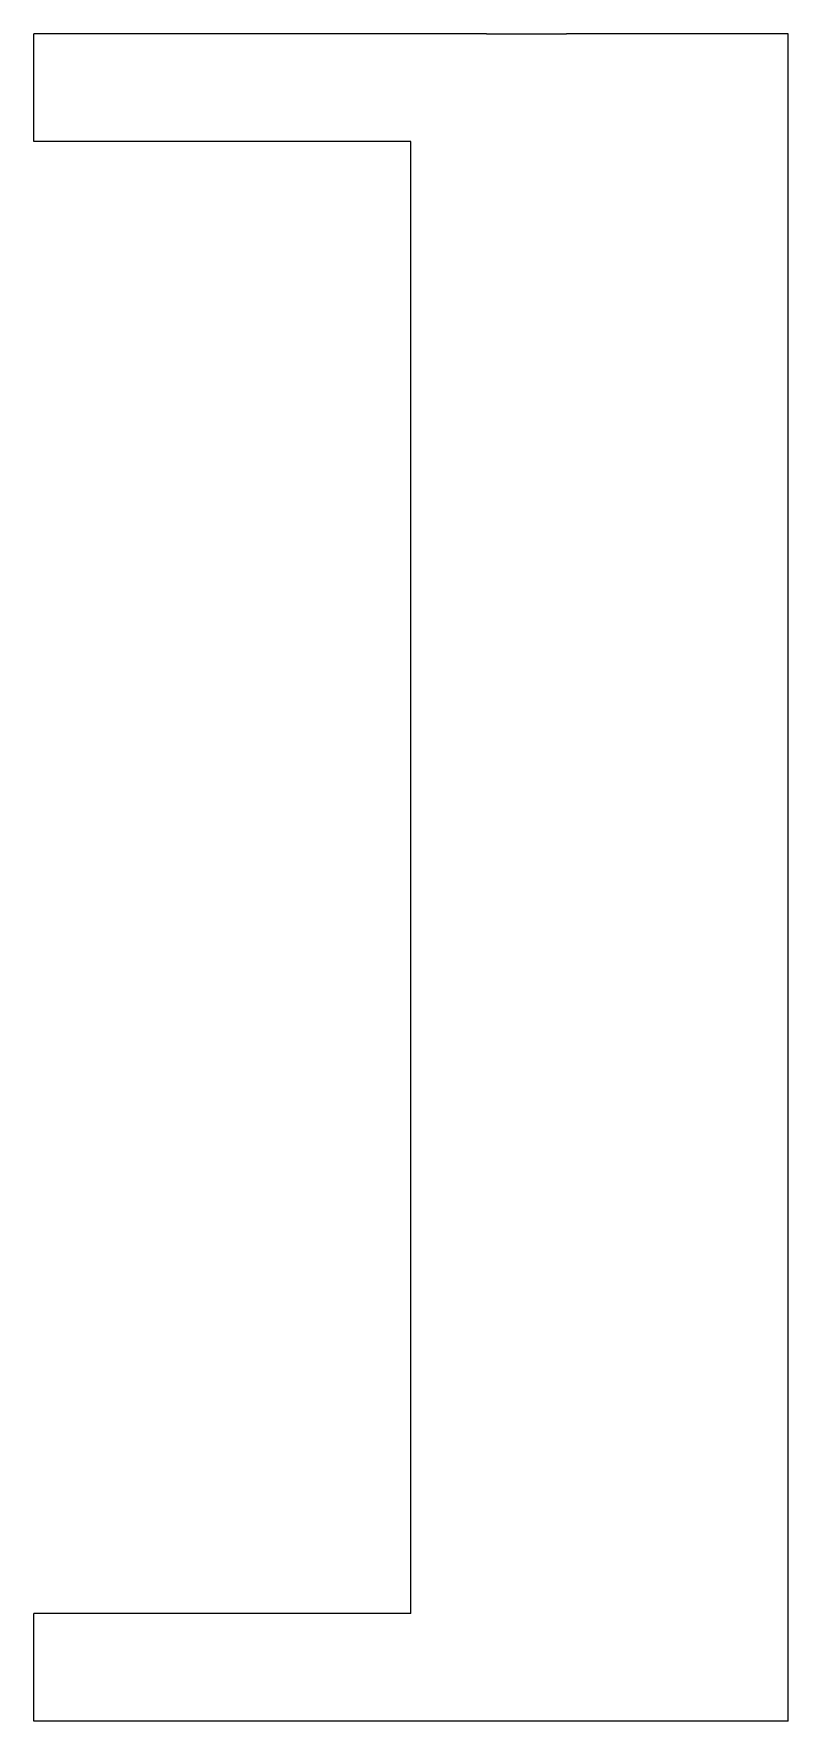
# Model space of a CAD drawing. Header units: metres. Extents: x 0 to 28, y -62.6 to 0.
import ezdxf

# ---------------------------------------------------------------- set-up
doc = ezdxf.new("R2010")
doc.units = ezdxf.units.M

msp = doc.modelspace()

# ---------------------------------------------------------------- linework, layer by layer
for points in [[(0, -4), (0, -3.92), (0, -3.84), (0, -3.76), (0, -3.68), (0, -3.6), (0, -3.52), (0, -3.44), (0, -3.36), (0, -3.28), (0, -3.2), (0, -3.12), (0, -3.04), (0, -2.96), (0, -2.88), (0, -2.8), (0, -2.72), (0, -2.64), (0, -2.56), (0, -2.48), (0, -2.4), (0, -2.32), (0, -2.24), (0, -2.16), (0, -2.08), (0, -2), (0, -1.92), (0, -1.84), (0, -1.76), (0, -1.68), (0, -1.6), (0, -1.52), (0, -1.44), (0, -1.36), (0, -1.28), (0, -1.2), (0, -1.12), (0, -1.04), (0, -0.96), (0, -0.88), (0, -0.8), (0, -0.72), (0, -0.64), (0, -0.56), (0, -0.48), (0, -0.4), (0, -0.32), (0, -0.24), (0, -0.16), (0, -0.08), (0, 0)], [(5, 0), (4.843, 0), (4.686, 0), (4.53, 0), (4.374, 0), (4.219, 0), (4.064, 0), (3.91, 0), (3.758, 0), (3.607, 0), (3.456, 0), (3.307, 0), (3.162, 0), (3.017, 0), (2.872, 0), (2.732, 0), (2.595, 0), (2.458, 0), (2.322, 0), (2.194, 0), (2.065, 0), (1.937, 0), (1.816, 0), (1.699, 0), (1.582, 0), (1.464, 0), (1.36, 0), (1.255, 0), (1.151, 0), (1.052, 0), (0.961, 0), (0.87, 0), (0.779, 0), (0.701, 0), (0.625, 0), (0.549, 0), (0.478, 0), (0.418, 0), (0.358, 0), (0.298, 0), (0.25, 0), (0.206, 0), (0.163, 0), (0.122, 0), (0.095, 0), (0.069, 0), (0.043, 0), (0.026, 0), (0.018, 0), (0.009, 0), (0, 0)], [(16.804, 0), (16.568, 0), (16.332, 0), (16.096, 0), (15.86, 0), (15.623, 0), (15.387, 0), (15.151, 0), (14.915, 0), (14.679, 0), (14.443, 0), (14.207, 0), (13.971, 0), (13.735, 0), (13.499, 0), (13.263, 0), (13.027, 0), (12.791, 0), (12.554, 0), (12.318, 0), (12.082, 0), (11.846, 0), (11.61, 0), (11.374, 0), (11.138, 0), (10.902, 0), (10.666, 0), (10.43, 0), (10.194, 0), (9.958, 0), (9.722, 0), (9.485, 0), (9.249, 0), (9.013, 0), (8.777, 0), (8.541, 0), (8.305, 0), (8.069, 0), (7.833, 0), (7.597, 0), (7.361, 0), (7.125, 0), (6.889, 0), (6.653, 0), (6.416, 0), (6.18, 0), (5.944, 0), (5.708, 0), (5.472, 0), (5.236, 0), (5, 0)], [(16.804, 0), (16.865, 0), (16.926, 0), (16.986, 0), (17.047, 0), (17.108, 0), (17.169, 0), (17.23, 0), (17.29, 0), (17.351, 0), (17.412, 0), (17.472, 0), (17.533, 0), (17.593, 0), (17.654, 0), (17.714, 0), (17.775, 0), (17.835, 0), (17.896, 0), (17.956, 0), (18.016, 0), (18.076, 0), (18.136, 0), (18.196, 0), (18.256, 0), (18.316, 0), (18.375, 0), (18.435, 0), (18.494, 0), (18.554, 0), (18.613, 0), (18.672, 0), (18.732, 0), (18.79, 0), (18.849, 0), (18.908, 0), (18.967, 0), (19.025, 0), (19.084, 0), (19.142, 0), (19.2, 0), (19.258, 0), (19.316, 0), (19.374, 0), (19.431, 0), (19.488, 0), (19.546, 0), (19.603, 0), (19.659, 0), (19.716, 0), (19.773, 0)], [(28, 0), (27.984, 0), (27.967, 0), (27.951, 0), (27.921, 0), (27.872, 0), (27.824, 0), (27.775, 0), (27.7, 0), (27.62, 0), (27.54, 0), (27.452, 0), (27.342, 0), (27.233, 0), (27.123, 0), (26.994, 0), (26.856, 0), (26.719, 0), (26.578, 0), (26.416, 0), (26.254, 0), (26.091, 0), (25.917, 0), (25.733, 0), (25.549, 0), (25.364, 0), (25.162, 0), (24.96, 0), (24.757, 0), (24.549, 0), (24.332, 0), (24.115, 0), (23.899, 0), (23.673, 0), (23.446, 0), (23.22, 0), (22.991, 0), (22.759, 0), (22.526, 0), (22.293, 0), (22.06, 0), (21.826, 0), (21.592, 0), (21.359, 0), (21.128, 0), (20.898, 0), (20.667, 0), (20.441, 0), (20.219, 0), (19.996, 0), (19.773, 0)], [(28, -62.6), (28, -61.348), (28, -60.096), (28, -58.844), (28, -57.592), (28, -56.34), (28, -55.088), (28, -53.836), (28, -52.584), (28, -51.332), (28, -50.08), (28, -48.828), (28, -47.576), (28, -46.324), (28, -45.072), (28, -43.82), (28, -42.568), (28, -41.316), (28, -40.064), (28, -38.812), (28, -37.56), (28, -36.308), (28, -35.056), (28, -33.804), (28, -32.552), (28, -31.3), (28, -30.048), (28, -28.796), (28, -27.544), (28, -26.292), (28, -25.04), (28, -23.788), (28, -22.536), (28, -21.284), (28, -20.032), (28, -18.78), (28, -17.528), (28, -16.276), (28, -15.024), (28, -13.772), (28, -12.52), (28, -11.268), (28, -10.016), (28, -8.764), (28, -7.512), (28, -6.26), (28, -5.008), (28, -3.756), (28, -2.504), (28, -1.252), (28, 0)], [(5, -4), (4.843, -4), (4.686, -4), (4.53, -4), (4.374, -4), (4.219, -4), (4.064, -4), (3.91, -4), (3.758, -4), (3.607, -4), (3.456, -4), (3.307, -4), (3.162, -4), (3.017, -4), (2.872, -4), (2.732, -4), (2.595, -4), (2.458, -4), (2.322, -4), (2.194, -4), (2.065, -4), (1.937, -4), (1.816, -4), (1.699, -4), (1.582, -4), (1.464, -4), (1.36, -4), (1.255, -4), (1.151, -4), (1.052, -4), (0.961, -4), (0.87, -4), (0.779, -4), (0.701, -4), (0.625, -4), (0.549, -4), (0.478, -4), (0.418, -4), (0.358, -4), (0.298, -4), (0.25, -4), (0.206, -4), (0.163, -4), (0.122, -4), (0.095, -4), (0.069, -4), (0.043, -4), (0.026, -4), (0.018, -4), (0.009, -4), (0, -4)], [(14, -4), (13.82, -4), (13.64, -4), (13.46, -4), (13.28, -4), (13.1, -4), (12.92, -4), (12.74, -4), (12.56, -4), (12.38, -4), (12.2, -4), (12.02, -4), (11.84, -4), (11.66, -4), (11.48, -4), (11.3, -4), (11.12, -4), (10.94, -4), (10.76, -4), (10.58, -4), (10.4, -4), (10.22, -4), (10.04, -4), (9.86, -4), (9.68, -4), (9.5, -4), (9.32, -4), (9.14, -4), (8.96, -4), (8.78, -4), (8.6, -4), (8.42, -4), (8.24, -4), (8.06, -4), (7.88, -4), (7.7, -4), (7.52, -4), (7.34, -4), (7.16, -4), (6.98, -4), (6.8, -4), (6.62, -4), (6.44, -4), (6.26, -4), (6.08, -4), (5.9, -4), (5.72, -4), (5.54, -4), (5.36, -4), (5.18, -4), (5, -4)], [(14, -58.6), (14, -57.508), (14, -56.416), (14, -55.324), (14, -54.232), (14, -53.14), (14, -52.048), (14, -50.956), (14, -49.864), (14, -48.772), (14, -47.68), (14, -46.588), (14, -45.496), (14, -44.404), (14, -43.312), (14, -42.22), (14, -41.128), (14, -40.036), (14, -38.944), (14, -37.852), (14, -36.76), (14, -35.668), (14, -34.576), (14, -33.484), (14, -32.392), (14, -31.3), (14, -30.208), (14, -29.116), (14, -28.024), (14, -26.932), (14, -25.84), (14, -24.748), (14, -23.656), (14, -22.564), (14, -21.472), (14, -20.38), (14, -19.288), (14, -18.196), (14, -17.104), (14, -16.012), (14, -14.92), (14, -13.828), (14, -12.736), (14, -11.644), (14, -10.552), (14, -9.46), (14, -8.368), (14, -7.276), (14, -6.184), (14, -5.092), (14, -4)], [(0, -62.6), (0, -62.52), (0, -62.44), (0, -62.36), (0, -62.28), (0, -62.2), (0, -62.12), (0, -62.04), (0, -61.96), (0, -61.88), (0, -61.8), (0, -61.72), (0, -61.64), (0, -61.56), (0, -61.48), (0, -61.4), (0, -61.32), (0, -61.24), (0, -61.16), (0, -61.08), (0, -61), (0, -60.92), (0, -60.84), (0, -60.76), (0, -60.68), (0, -60.6), (0, -60.52), (0, -60.44), (0, -60.36), (0, -60.28), (0, -60.2), (0, -60.12), (0, -60.04), (0, -59.96), (0, -59.88), (0, -59.8), (0, -59.72), (0, -59.64), (0, -59.56), (0, -59.48), (0, -59.4), (0, -59.32), (0, -59.24), (0, -59.16), (0, -59.08), (0, -59), (0, -58.92), (0, -58.84), (0, -58.76), (0, -58.68), (0, -58.6)], [(5, -58.6), (4.843, -58.6), (4.686, -58.6), (4.53, -58.6), (4.374, -58.6), (4.219, -58.6), (4.064, -58.6), (3.91, -58.6), (3.758, -58.6), (3.607, -58.6), (3.456, -58.6), (3.307, -58.6), (3.162, -58.6), (3.017, -58.6), (2.872, -58.6), (2.732, -58.6), (2.595, -58.6), (2.458, -58.6), (2.322, -58.6), (2.194, -58.6), (2.065, -58.6), (1.937, -58.6), (1.816, -58.6), (1.699, -58.6), (1.582, -58.6), (1.464, -58.6), (1.36, -58.6), (1.255, -58.6), (1.151, -58.6), (1.052, -58.6), (0.961, -58.6), (0.87, -58.6), (0.779, -58.6), (0.701, -58.6), (0.625, -58.6), (0.549, -58.6), (0.478, -58.6), (0.418, -58.6), (0.358, -58.6), (0.298, -58.6), (0.25, -58.6), (0.206, -58.6), (0.163, -58.6), (0.122, -58.6), (0.095, -58.6), (0.069, -58.6), (0.043, -58.6), (0.026, -58.6), (0.018, -58.6), (0.009, -58.6), (0, -58.6)], [(14, -58.6), (13.82, -58.6), (13.64, -58.6), (13.46, -58.6), (13.28, -58.6), (13.1, -58.6), (12.92, -58.6), (12.74, -58.6), (12.56, -58.6), (12.38, -58.6), (12.2, -58.6), (12.02, -58.6), (11.84, -58.6), (11.66, -58.6), (11.48, -58.6), (11.3, -58.6), (11.12, -58.6), (10.94, -58.6), (10.76, -58.6), (10.58, -58.6), (10.4, -58.6), (10.22, -58.6), (10.04, -58.6), (9.86, -58.6), (9.68, -58.6), (9.5, -58.6), (9.32, -58.6), (9.14, -58.6), (8.96, -58.6), (8.78, -58.6), (8.6, -58.6), (8.42, -58.6), (8.24, -58.6), (8.06, -58.6), (7.88, -58.6), (7.7, -58.6), (7.52, -58.6), (7.34, -58.6), (7.16, -58.6), (6.98, -58.6), (6.8, -58.6), (6.62, -58.6), (6.44, -58.6), (6.26, -58.6), (6.08, -58.6), (5.9, -58.6), (5.72, -58.6), (5.54, -58.6), (5.36, -58.6), (5.18, -58.6), (5, -58.6)], [(5, -62.6), (4.843, -62.6), (4.686, -62.6), (4.53, -62.6), (4.374, -62.6), (4.219, -62.6), (4.064, -62.6), (3.91, -62.6), (3.758, -62.6), (3.607, -62.6), (3.456, -62.6), (3.307, -62.6), (3.162, -62.6), (3.017, -62.6), (2.872, -62.6), (2.732, -62.6), (2.595, -62.6), (2.458, -62.6), (2.322, -62.6), (2.194, -62.6), (2.065, -62.6), (1.937, -62.6), (1.816, -62.6), (1.699, -62.6), (1.582, -62.6), (1.464, -62.6), (1.36, -62.6), (1.255, -62.6), (1.151, -62.6), (1.052, -62.6), (0.961, -62.6), (0.87, -62.6), (0.779, -62.6), (0.701, -62.6), (0.625, -62.6), (0.549, -62.6), (0.478, -62.6), (0.418, -62.6), (0.358, -62.6), (0.298, -62.6), (0.25, -62.6), (0.206, -62.6), (0.163, -62.6), (0.122, -62.6), (0.095, -62.6), (0.069, -62.6), (0.043, -62.6), (0.026, -62.6), (0.018, -62.6), (0.009, -62.6), (0, -62.6)], [(16.804, -62.6), (16.568, -62.6), (16.332, -62.6), (16.096, -62.6), (15.86, -62.6), (15.623, -62.6), (15.387, -62.6), (15.151, -62.6), (14.915, -62.6), (14.679, -62.6), (14.443, -62.6), (14.207, -62.6), (13.971, -62.6), (13.735, -62.6), (13.499, -62.6), (13.263, -62.6), (13.027, -62.6), (12.791, -62.6), (12.554, -62.6), (12.318, -62.6), (12.082, -62.6), (11.846, -62.6), (11.61, -62.6), (11.374, -62.6), (11.138, -62.6), (10.902, -62.6), (10.666, -62.6), (10.43, -62.6), (10.194, -62.6), (9.958, -62.6), (9.722, -62.6), (9.485, -62.6), (9.249, -62.6), (9.013, -62.6), (8.777, -62.6), (8.541, -62.6), (8.305, -62.6), (8.069, -62.6), (7.833, -62.6), (7.597, -62.6), (7.361, -62.6), (7.125, -62.6), (6.889, -62.6), (6.653, -62.6), (6.416, -62.6), (6.18, -62.6), (5.944, -62.6), (5.708, -62.6), (5.472, -62.6), (5.236, -62.6), (5, -62.6)], [(19.773, -62.6), (19.716, -62.6), (19.659, -62.6), (19.603, -62.6), (19.546, -62.6), (19.488, -62.6), (19.431, -62.6), (19.374, -62.6), (19.316, -62.6), (19.258, -62.6), (19.2, -62.6), (19.142, -62.6), (19.084, -62.6), (19.025, -62.6), (18.967, -62.6), (18.908, -62.6), (18.849, -62.6), (18.79, -62.6), (18.732, -62.6), (18.672, -62.6), (18.613, -62.6), (18.554, -62.6), (18.494, -62.6), (18.435, -62.6), (18.375, -62.6), (18.316, -62.6), (18.256, -62.6), (18.196, -62.6), (18.136, -62.6), (18.076, -62.6), (18.016, -62.6), (17.956, -62.6), (17.896, -62.6), (17.835, -62.6), (17.775, -62.6), (17.714, -62.6), (17.654, -62.6), (17.593, -62.6), (17.533, -62.6), (17.472, -62.6), (17.412, -62.6), (17.351, -62.6), (17.29, -62.6), (17.23, -62.6), (17.169, -62.6), (17.108, -62.6), (17.047, -62.6), (16.986, -62.6), (16.926, -62.6), (16.865, -62.6), (16.804, -62.6)], [(28, -62.6), (27.984, -62.6), (27.967, -62.6), (27.951, -62.6), (27.921, -62.6), (27.872, -62.6), (27.824, -62.6), (27.775, -62.6), (27.7, -62.6), (27.62, -62.6), (27.54, -62.6), (27.452, -62.6), (27.342, -62.6), (27.233, -62.6), (27.123, -62.6), (26.994, -62.6), (26.856, -62.6), (26.719, -62.6), (26.578, -62.6), (26.416, -62.6), (26.254, -62.6), (26.091, -62.6), (25.917, -62.6), (25.733, -62.6), (25.549, -62.6), (25.364, -62.6), (25.162, -62.6), (24.96, -62.6), (24.757, -62.6), (24.549, -62.6), (24.332, -62.6), (24.115, -62.6), (23.899, -62.6), (23.673, -62.6), (23.446, -62.6), (23.22, -62.6), (22.991, -62.6), (22.759, -62.6), (22.526, -62.6), (22.293, -62.6), (22.06, -62.6), (21.826, -62.6), (21.592, -62.6), (21.359, -62.6), (21.128, -62.6), (20.898, -62.6), (20.667, -62.6), (20.441, -62.6), (20.219, -62.6), (19.996, -62.6), (19.773, -62.6)]]:
    msp.add_lwpolyline(points)

doc.saveas('drawing.dxf')
